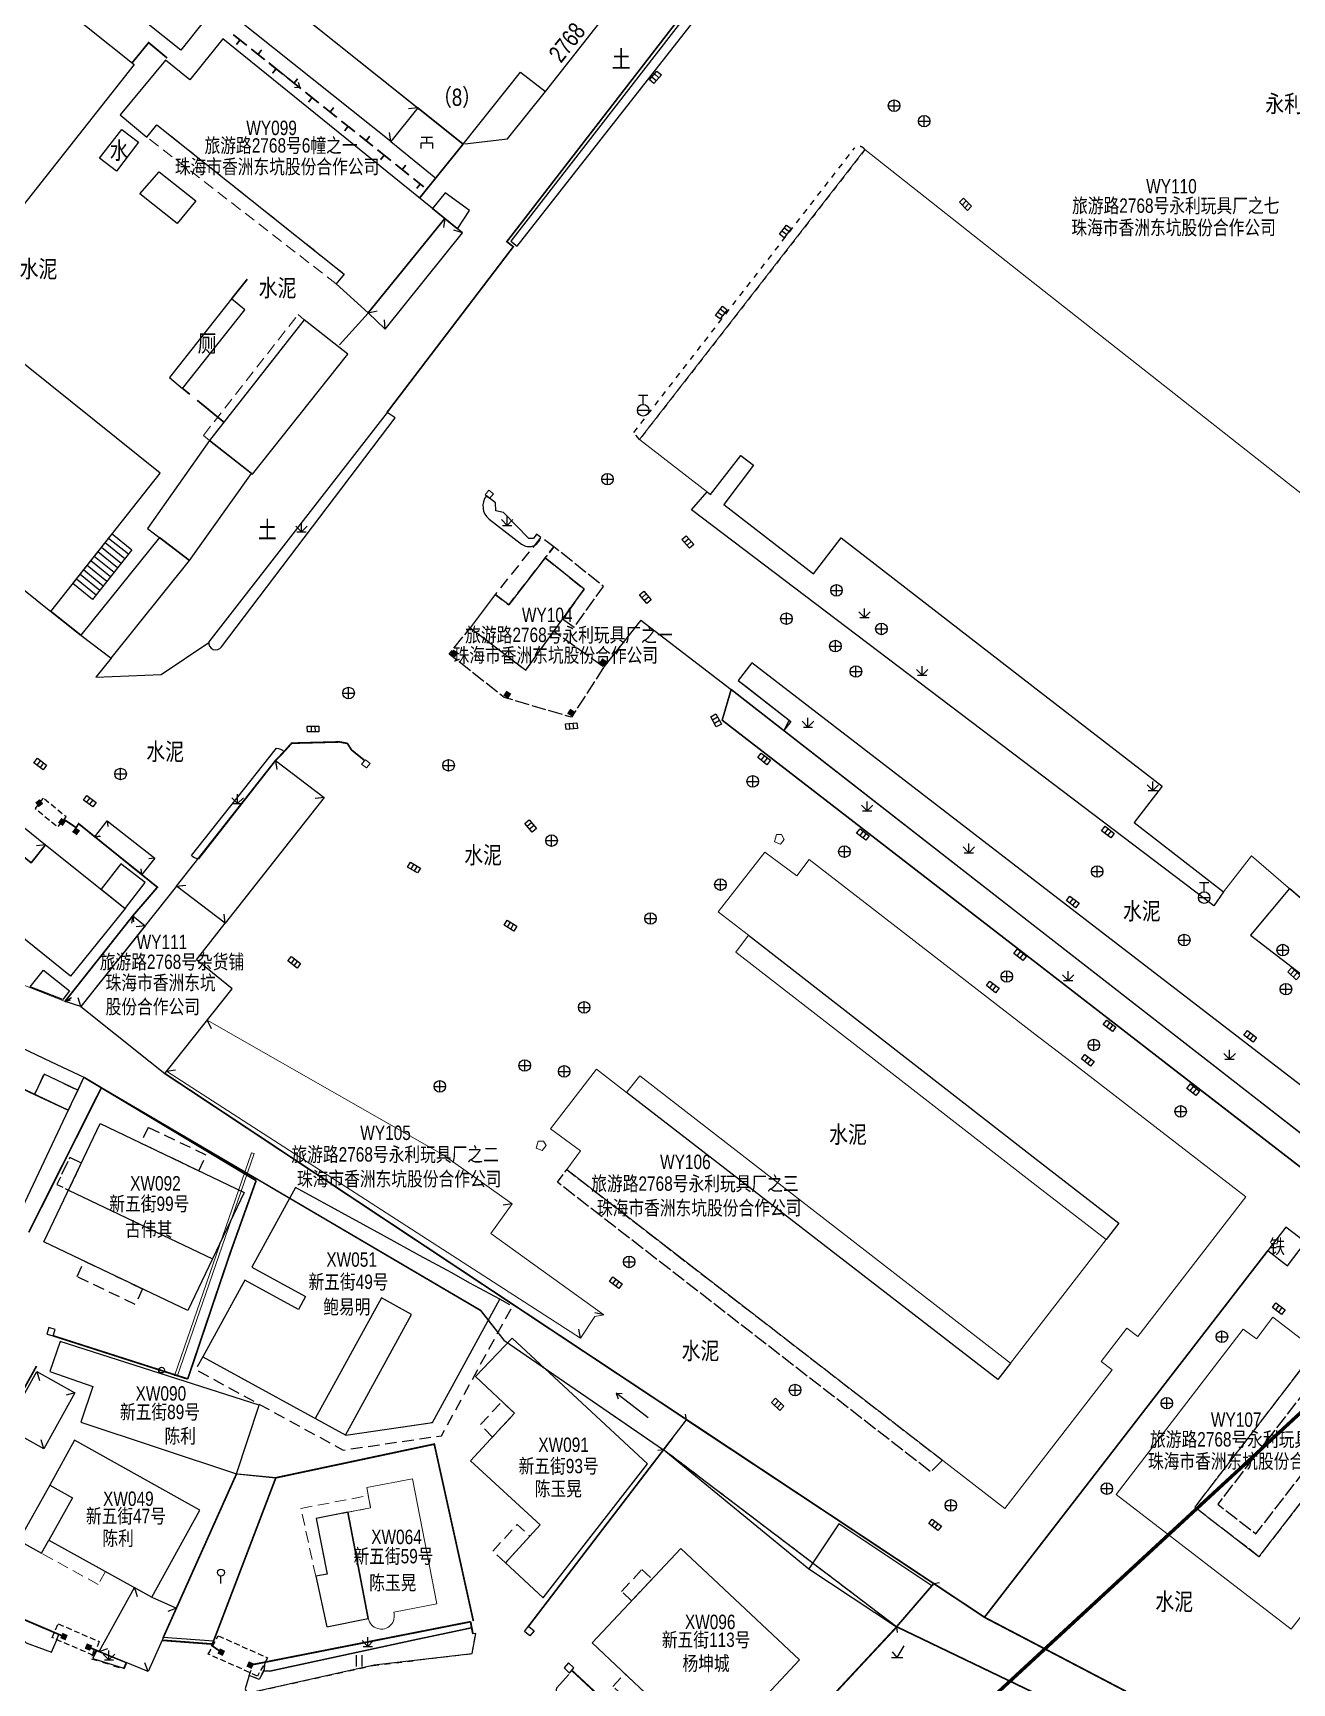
# Model space of a CAD drawing. Extents: x 396500 to 398250, y 1005980 to 1008200.
# Drawn here: x 397413.3 to 397522.4, y 1006946.1 to 1007089.2 of the extents above; entities that cross this region are included whole.
import ezdxf
from ezdxf.enums import TextEntityAlignment as Align

# ---------------------------------------------------------------- set-up
doc = ezdxf.new("R2010")
doc.units = 0
doc.header["$LTSCALE"] = 0.5
for name, pattern in [('X31', [1.8, 1.2, -0.6]), ('X32', [1.5, 1, -0.5]), ('X39', [3, 2.5, -0.5]), ('X5', [3, 2, -1]), ('X6', [2, 1, -1])]:
    doc.linetypes.add(name, pattern=pattern)
doc.layers.get('0').update_dxf_attribs({"linetype": 'CONTINUOUS'})
doc.layers.add('ASSIST', color=7, linetype='CONTINUOUS', plot=False)
for name, color, linetype in [('DLDW', 11, 'CONTINUOUS'), ('DLSS', 4, 'CONTINUOUS'), ('DMTZ', 3, 'CONTINUOUS'), ('GXYZ', 2, 'CONTINUOUS'), ('JMD', 6, 'CONTINUOUS'), ('SXSS', 5, 'CONTINUOUS'), ('ZBTZ', 3, 'CONTINUOUS'), ('权属人', 160, 'CONTINUOUS'), ('用地红线', 1, 'CONTINUOUS'), ('编号', 90, 'CONTINUOUS'), ('门牌号', 1, 'CONTINUOUS')]:
    doc.layers.add(name, color=color, linetype=linetype)
doc.layers.add('标注', color=7, linetype='CONTINUOUS', lineweight=13)
doc.styles.add('宋体', font='SIMSUN.TTF')
doc.styles.add('细等线体', font='长等线体_0.TTF', dxfattribs={"width": 0.8})
doc.linetypes.add('10421', pattern='A,2,[150,AAA.SHX,S=1,R=0,X=0,Y=1],1e-11', length=2)
doc.linetypes.add('10422', pattern='A,2,[150,AAA.SHX,S=1,R=0,X=0,Y=1],2,[177,AAA.SHX,S=1,R=0,X=0,Y=0.8],1e-09', length=4)
doc.linetypes.add('1161', pattern='A,0,[149,AAA.SHX,S=0.15,R=0,X=0,Y=0],-1.6', length=1.6)
doc.linetypes.add('443', pattern='A,5,[169,AAA.SHX,S=0.83,R=0,X=0,Y=0],5', length=10)
doc.linetypes.add('444', pattern='A,4.5,[145,AAA.SHX,S=1,R=0,X=0,Y=1],4.5,-0.5,[146,AAA.SHX,S=1,R=0,X=0,Y=0],-0.5', length=10)
doc.linetypes.add('447', pattern='A,8,-1,[148,AAA.SHX,S=1,R=0,X=0,Y=0],-1', length=10)
doc.linetypes.add('8353', pattern='A,1.5,[145,AAA.SHX,S=1,R=0,X=0,Y=-0.1],1.5,-1,1.5,[145,AAA.SHX,S=1,R=0,X=0,Y=1.1],1.5,-1', length=8)

# ---------------------------------------------------------------- blocks, each defined once
blk = doc.blocks.new('gc170')
at = {"linetype": 'Continuous'}
blk.add_circle((0, 0), 0.5, dxfattribs=at)
blk = doc.blocks.new('gc041')
for p, q in [((-1, 0.5), (1, 0.5)), ((-1, -0.5), (-1, 0.5)), ((-0.33, 0.5), (-0.33, -0.5)), ((0.33, 0.5), (0.33, -0.5)), ((1, 0.5), (1, -0.5)), ((1, -0.5), (-1, -0.5))]:
    blk.add_line(p, q)
blk = doc.blocks.new('gc043')
for p, q in [((-1, 0), (1, 0)), ((0, -1), (0, 1))]:
    blk.add_line(p, q)
blk.add_circle((0, 0), 1)
blk = doc.blocks.new('gc086')
for p, q in [((0, 0), (7, 0)), ((7, 0), (6.18, 0.57)), ((7, 0), (6.18, -0.57))]:
    blk.add_line(p, q)
blk = doc.blocks.new('gc123')
for p, q in [((-1, 0), (1, 0)), ((0, 0), (-0.8, 1)), ((0, 0), (1.2, 2))]:
    blk.add_line(p, q)
blk = doc.blocks.new('gc121')
for p, q in [((-0.5, -1), (-0.5, 1)), ((0.5, -1), (0.5, 1))]:
    blk.add_line(p, q)
blk = doc.blocks.new('gc124')
for p, q in [((-1, 1), (0, 0)), ((-0.8, 0), (0.8, 0)), ((0, 0), (0, 1.6)), ((0, 0), (1, 1))]:
    blk.add_line(p, q)
blk = doc.blocks.new('gc325')
blk.add_line((0, 0), (0, 1.3))
blk.add_circle((0, 1.9), 0.6)
blk = doc.blocks.new('gc002')
at = {"const_width": 1}
blk.add_lwpolyline([(-0.5, 0), (0.5, 0)], dxfattribs=at)
blk = doc.blocks.new('gc133')
for p, q in [((-1, 0), (1, 0)), ((-0.8, 2.6), (0.8, 2.6)), ((0, 1), (0, 2.6))]:
    blk.add_line(p, q)
blk.add_circle((0, 0), 1)
blk = doc.blocks.new('gc018')
for p, q in [((-1, 1), (1, 1)), ((-1, 0), (1, 0)), ((-1, -1), (-1, 0)), ((0, 0), (0, 1)), ((1, 0), (1, -1))]:
    blk.add_line(p, q)

msp = doc.modelspace()

# ---------------------------------------------------------------- linework, layer by layer
at = {"layer": 'ASSIST', "linetype": 'Continuous', "flags": 128}
for points in [[(397421.84, 1007044.4), (397418.43, 1007040.09), (397416.72, 1007041.47), (397420.13, 1007045.78)], [(397488.15, 1006951), (397467.94, 1006966.36), (397469.94, 1006968.97), (397491.37, 1006954.76)]]:
    msp.add_lwpolyline(points, close=True, dxfattribs=at)
at = {"layer": 'ASSIST', "linetype": '1161', "flags": 128}
for points in [[(397430.91, 1006964.27), (397434.32, 1006963.93), (397428.91, 1006949.76), (397424.56, 1006950.08)], [(397407.66, 1006962.99), (397406.7, 1006963.23), (397405.49, 1006962.99), (397404.19, 1006962.47), (397410.93, 1006951.26), (397412.67, 1006949.63), (397414.87, 1006948.81), (397415.34, 1006949.89), (397415.44, 1006950.23), (397415.52, 1006950.35), (397411.1, 1006952.23), (397406.15, 1006960.18)]]:
    msp.add_lwpolyline(points, close=True, dxfattribs=at)
msp.add_lwpolyline([(397500, 1006945.33), (397488.2, 1006951), (397473.2, 1006934.93), (397481.45, 1006932.41), (397481.56, 1006934.49), (397483.61, 1006934.42), (397483.57, 1006932.06), (397480.74, 1006924.93), (397480.64, 1006922.04), (397500, 1006920.84)], dxfattribs=at)
at = {"layer": 'DLDW', "linetype": '1161', "flags": 128}
msp.add_lwpolyline([(397450.56, 1007079.58), (397446.62, 1007082.73), (397444.28, 1007079.8), (397448.18, 1007076.64)], close=True, dxfattribs=at)
at = {"layer": 'DLDW', "linetype": 'Continuous', "flags": 128}
msp.add_lwpolyline([(397431.62, 1007065.22), (397430.48, 1007066.16), (397425.1, 1007059.33), (397426.24, 1007058.39)], close=True, dxfattribs=at)
at = {"layer": 'DLSS', "linetype": 'X6'}
msp.add_lwpolyline([(397465.85, 1007053.96), (397465.36, 1007054.57), (397484.49, 1007079.22, -0.470329), (397485.4, 1007079.1)], format="xyb", close=True, dxfattribs=at)
msp.add_lwpolyline([(397407.66, 1006962.99), (397406.7, 1006963.23, 0.093798), (397404.19, 1006962.47), (397405.87, 1006959.61), (397410.93, 1006951.26), (397412.67, 1006949.63), (397414.87, 1006948.81), (397415.52, 1006950.35)], format="xyb", dxfattribs=at)
for points in [[(397432, 1006946.79), (397431.65, 1006945.62), (397431.83, 1006945.24), (397442.75, 1006947.65), (397451.35, 1006948.69), (397451.65, 1006950.44)], [(397451.3, 1006950.93), (397433.81, 1006947.16), (397433.29, 1006947.19)], [(397418.5, 1006948.94), (397418.34, 1006948.22), (397421.17, 1006947.36), (397421.39, 1006947.9)], [(397433.31, 1006947.32), (397432.88, 1006946.45), (397432, 1006946.79), (397432.35, 1006947.69)]]:
    msp.add_lwpolyline(points, dxfattribs=at)
at = {"layer": 'DMTZ', "linetype": '10422', "lineweight": 0}
for points in [[(397423.42, 1007000), (397417.41, 1007004.79), (397416.04, 1007005.24), (397403.51, 1007010.18), (397401.56, 1007010.67), (397381.55, 1007018.12), (397355.67, 1007033.62), (397354.26, 1007034.71), (397332.43, 1007051.97), (397324.19, 1007058.44), (397318.82, 1007062.72)], [(397500, 1006949.61), (397495.83, 1006951.8), (397424.69, 1006998.99), (397423.44, 1006999.98), (397423.42, 1007000)], [(397518.65, 1006938.7), (397515.82, 1006941.3), (397500.09, 1006949.56), (397500, 1006949.61)]]:
    msp.add_lwpolyline(points, dxfattribs=at)
at = {"layer": 'DMTZ', "linetype": '10422'}
for points in [[(397317.34, 1007060.39), (397326.96, 1007052.83), (397337.1, 1007044.82), (397339.79, 1007042.72), (397351.93, 1007033.16), (397365.08, 1007023.22), (397379.14, 1007015.92), (397380.91, 1007015.07), (397381.84, 1007017.03), (397392.31, 1007012.09), (397393.77, 1007011.97), (397405.68, 1007006.38), (397406.58, 1007005.96), (397405.79, 1007004.29), (397407.66, 1007003.4), (397414.84, 1007000)], [(397317.34, 1007060.39), (397326.96, 1007052.83), (397337.1, 1007044.82), (397339.79, 1007042.72), (397351.93, 1007033.16), (397365.08, 1007023.22), (397379.14, 1007015.92), (397380.91, 1007015.07), (397381.84, 1007017.03), (397392.31, 1007012.09), (397393.77, 1007011.97), (397405.68, 1007006.38), (397406.58, 1007005.96), (397405.79, 1007004.29), (397407.66, 1007003.4), (397414.84, 1007000)], [(397414.84, 1007000), (397417.67, 1006998.66), (397452.03, 1006978.47), (397454.08, 1006975.87), (397467.94, 1006966.36)], [(397414.84, 1007000), (397417.67, 1006998.66), (397452.04, 1006978.49), (397454.08, 1006975.87), (397454.43, 1006975.63)], [(397463.32, 1006969.53), (397467.94, 1006966.36)]]:
    msp.add_lwpolyline(points, dxfattribs=at)
at = {"layer": 'DMTZ', "linetype": '10421'}
msp.add_lwpolyline([(397488.15, 1006951), (397500, 1006945.32)], dxfattribs=at)
at = {"layer": 'JMD', "linetype": 'Continuous'}
for p, q in [((397446.62, 1007082.73), (397445.83, 1007082.64)), ((397444.28, 1007079.8), (397444.19, 1007080.59)), ((397448.97, 1007073.14), (397448.87, 1007072.34)), ((397450.52, 1007071.88), (397449.75, 1007072.12)), ((397442.34, 1007064.94), (397443.11, 1007065.13)), ((397443.79, 1007063.54), (397443.74, 1007064.34)), ((397420.6, 1007042.83), (397418.89, 1007044.21)), ((397420.91, 1007043.22), (397419.2, 1007044.61)), ((397421.22, 1007043.62), (397419.51, 1007045)), ((397421.53, 1007044.01), (397419.82, 1007045.39)), ((397419.36, 1007041.26), (397417.65, 1007042.65)), ((397419.67, 1007041.66), (397417.96, 1007043.04)), ((397419.98, 1007042.05), (397418.27, 1007043.43)), ((397420.29, 1007042.44), (397418.58, 1007043.82)), ((397418.43, 1007040.09), (397416.72, 1007041.47)), ((397418.74, 1007040.48), (397417.03, 1007041.86)), ((397419.05, 1007040.87), (397417.34, 1007042.25)), ((397434.3, 1007026.13), (397434.4, 1007025.34)), ((397434.3, 1007026.13), (397434.36, 1007025.64)), ((397438.52, 1007022.93), (397437.73, 1007022.83)), ((397438.52, 1007022.93), (397438.02, 1007022.87)), ((397419.7, 1007020.9), (397419.76, 1007020.4)), ((397414.36, 1007018.81), (397413.57, 1007018.73)), ((397418.62, 1007019.52), (397419.07, 1007019.59)), ((397418.62, 1007019.52), (397419.12, 1007019.58)), ((397423.82, 1007017.67), (397423.32, 1007017.61)), ((397422.7, 1007016.24), (397422.63, 1007016.73)), ((397425.72, 1007015.22), (397426.52, 1007015.32)), ((397425.72, 1007015.22), (397426.22, 1007015.28)), ((397421.91, 1007012.65), (397421.81, 1007012.01)), ((397421.91, 1007012.65), (397421.97, 1007012.15)), ((397429.94, 1007012.01), (397429.84, 1007012.81)), ((397429.94, 1007012.01), (397429.88, 1007012.51)), ((397422.99, 1007011.79), (397422.2, 1007011.7)), ((397422.99, 1007011.79), (397422.49, 1007011.73)), ((397416.04, 1007005.24), (397416.59, 1007005.58)), ((397416.04, 1007005.24), (397416.52, 1007005.39)), ((397417.41, 1007004.79), (397417.19, 1007005.56)), ((397417.41, 1007004.79), (397417.27, 1007005.27)), ((397428.37, 1007003.61), (397428.71, 1007002.89)), ((397424.84, 1006999.18), (397425.62, 1006999.31)), ((397454.81, 1006987.7), (397454.02, 1006987.57)), ((397462.76, 1006978.05), (397461.98, 1006978.23)), ((397460.75, 1006976.03), (397460.58, 1006976.82)), ((397413.59, 1006973.15), (397413.83, 1006972.37)), ((397416.89, 1006971.31), (397416.13, 1006971.09)), ((397414.19, 1006966.45), (397413.97, 1006967.22)), ((397422.07, 1006954.41), (397422.3, 1006953.64)), ((397425.7, 1006952.63), (397424.95, 1006952.34)), ((397419, 1006948.87), (397419.76, 1006949.14)), ((397423.25, 1006947.14), (397422.95, 1006947.88))]:
    msp.add_line(p, q, dxfattribs=at)
at = {"layer": 'JMD', "linetype": 'Continuous', "flags": 128}
for points in [[(397457.7, 1007084.14), (397463.05, 1007090.93), (397460.96, 1007092.87), (397465.7, 1007099.05), (397443.77, 1007116.39), (397445.62, 1007118.75), (397439.71, 1007123.39), (397437.89, 1007121.09), (397432.52, 1007125.55), (397428.46, 1007120.46), (397424.64, 1007115.67), (397417.14, 1007106.27), (397450.56, 1007079.58), (397455.54, 1007085.81)], [(397358.51, 1007113.02), (397362.59, 1007118.15), (397381.64, 1007103.02), (397389.37, 1007112.52), (397422.05, 1007086.49), (397410.37, 1007071.71)], [(397424.29, 1007051.04), (397357.34, 1007104.8), (397346.7, 1007091.47), (397348.49, 1007090.04), (397349.63, 1007091.48), (397414.81, 1007039.06)], [(397422.52, 1007075.27), (397424.2, 1007077.18), (397427.38, 1007074.65), (397425.77, 1007072.7)], [(397451.1, 1007073.82), (397448.99, 1007075.36), (397447.9, 1007074), (397450.08, 1007072.24)], [(397443.79, 1007063.54), (397450.52, 1007071.88), (397448.97, 1007073.14), (397442.34, 1007064.94)], [(397432.29, 1007050.95), (397440.57, 1007061.36), (397436.79, 1007064.35), (397428.57, 1007053.89)], [(397426.84, 1007043.46), (397432.2, 1007051.03), (397428.58, 1007053.88), (397423.18, 1007046.26)], [(397417.4, 1007037), (397420.03, 1007034.99), (397426.84, 1007043.46), (397424.22, 1007045.47)], [(397461.05, 1007041), (397457.67, 1007043.7), (397454.51, 1007039.62), (397453.34, 1007040.53), (397451.18, 1007037.64), (397455.99, 1007033.95)], [(397421.25, 1007013.29), (397423, 1007015.56), (397420.88, 1007017.18), (397419.17, 1007014.96)], [(397413.02, 1007006.49), (397414.18, 1007007.95), (397416.44, 1007006.16), (397415.84, 1007005.4)], [(397414.21, 1006984.39), (397419.1, 1006994.64), (397431.58, 1006988.68), (397426.69, 1006978.44)], [(397522.03, 1006982.32), (397523.59, 1006984.35), (397521.9, 1006985.66), (397520.34, 1006983.63)], [(397432.87, 1006970.23), (397415.62, 1006975.76), (397414.71, 1006973.16), (397418.46, 1006971.84), (397417.4, 1006968.74), (397430.91, 1006964.27)], [(397454.82, 1006976.04), (397451.64, 1006972.7), (397455.01, 1006969.52), (397451.21, 1006965.39), (397457.24, 1006959.84), (397454.22, 1006956.56), (397457.51, 1006953.53), (397466.56, 1006965.15)], [(397423.56, 1006953.59), (397427.73, 1006961.11), (397416.87, 1006967.19), (397414.71, 1006963.29), (397412.04, 1006958.48), (397414.01, 1006957.39), (397414.64, 1006958.53)], [(397440.56, 1006960.94), (397437.83, 1006960.41), (397438.76, 1006955.58), (397437.78, 1006955.39), (397438.73, 1006951.02), (397442.34, 1006951.73)], [(397483.14, 1006959.93), (397480.55, 1006956.03), (397488.14, 1006951), (397491.21, 1006954.57)], [(397479.74, 1006948.14), (397469.43, 1006957.8), (397461.75, 1006949.61), (397472.03, 1006939.92)], [(397422.07, 1006954.41), (397423.56, 1006953.59), (397425.7, 1006952.63), (397423.25, 1006947.14), (397419, 1006948.87)]]:
    msp.add_lwpolyline(points, close=True, dxfattribs=at)
at = {"layer": 'JMD', "linetype": 'Continuous', "lineweight": 0}
for points in [[(397514.01, 1007116.11), (397557.15, 1007083.17), (397551.53, 1007075.83), (397555.79, 1007072.53), (397537.97, 1007049.46), (397533.6, 1007052.78), (397527.97, 1007045.55), (397500, 1007067.59)], [(397500, 1007032.55), (397511.18, 1007023.89), (397508.75, 1007020.75), (397516.49, 1007014.73), (397518.92, 1007017.87), (397525.91, 1007011.81), (397543.27, 1007034.19), (397550.44, 1007028.7), (397579.06, 1007065.58), (397571.9, 1007071.07), (397589.28, 1007093.48)], [(397500, 1007067.59), (397485.4, 1007079.1), (397465.85, 1007053.96), (397472.02, 1007049.2), (397474.64, 1007052.59), (397475.75, 1007051.73), (397473.18, 1007048.33), (397480.94, 1007042.32), (397483.35, 1007045.45), (397500, 1007032.55)], [(397500, 1007002.52), (397480.56, 1007017.55), (397479.51, 1007016.12), (397476.72, 1007018.17), (397472.67, 1007013.01), (397475.3, 1007010.97), (397474.2, 1007009.51), (397486.46, 1007000)], [(397434.7, 1007000), (397428.37, 1007003.61), (397425.49, 1007000)], [(397503.27, 1007000), (397500, 1007002.52)], [(397425.49, 1007000), (397424.84, 1006999.18), (397460.75, 1006976.03), (397461.98, 1006977.91), (397462.76, 1006978.05), (397452.95, 1006985.12), (397454.81, 1006987.7), (397448.84, 1006991.94), (397434.7, 1007000)], [(397486.46, 1007000), (397500, 1006989.49)], [(397500, 1006964.46), (397506.83, 1006973.29), (397505.88, 1006974.02), (397508.11, 1006976.91), (397509.06, 1006976.18), (397518.42, 1006988.28), (397503.27, 1007000)], [(397500, 1006976.42), (397498.03, 1006973.87), (397465.89, 1006998.79), (397464.74, 1006997.33), (397462.12, 1006999.36), (397458.14, 1006994.18), (397460.73, 1006992.27), (397459.54, 1006990.66), (397497.54, 1006961.27), (397500, 1006964.46)], [(397500, 1006989.49), (397506.31, 1006984.59), (397500, 1006976.42)]]:
    msp.add_lwpolyline(points, dxfattribs=at)
at = {"layer": 'JMD', "color": 6, "linetype": '443', "const_width": 0.15, "flags": 128}
for points in [[(397483.74, 1007109.15), (397454.35, 1007071.12), (397454.91, 1007070.68), (397443.96, 1007056.31)], [(397424.9, 1007087.04), (397423.29, 1007088.38), (397421.87, 1007086.64)], [(397446.78, 1007074.9), (397450.56, 1007079.58)], [(397431.85, 1007067.87), (397430.48, 1007066.16)], [(397426.24, 1007058.39), (397426.86, 1007057.88)], [(397427.5, 1007057.37), (397429.81, 1007055.47)], [(397414.81, 1007039.06), (397417.4, 1007037)], [(397442.03, 1007026.12), (397440.89, 1007027.04), (397440.52, 1007027.61), (397439.84, 1007027.74), (397435.69, 1007027.63), (397435.03, 1007026.89), (397434.3, 1007026.13)], [(397416.04, 1007005.24), (397421.91, 1007012.65), (397424.05, 1007015.14), (397417.22, 1007020.65), (397417, 1007020.31), (397416, 1007020.98)], [(397432.61, 1006989.7), (397417.67, 1006998.66)], [(397424.69, 1006998.99), (397495.81, 1006951.81), (397500, 1006949.62)], [(397419.19, 1006997.75), (397412.89, 1006985.21)], [(397426.68, 1006972.5), (397428.79, 1006978.77), (397430.39, 1006983.5), (397432.61, 1006989.7)], [(397520.34, 1006983.63), (397500, 1006957.31)], [(397415.01, 1006976.24), (397426.68, 1006972.5)], [(397413.57, 1006973.62), (397408.85, 1006965.09)], [(397451.45, 1006951.5), (397448.06, 1006966.85), (397434.32, 1006963.93), (397428.77, 1006949.38), (397429.59, 1006948.81)], [(397468.7, 1006967.36), (397456.23, 1006951.06)], [(397425.7, 1006952.63), (397430.91, 1006964.27)], [(397407.75, 1006963.15), (397406.15, 1006960.18), (397411.1, 1006952.23), (397415.95, 1006950.16)], [(397500, 1006957.31), (397495.77, 1006951.84)], [(397432.1, 1006947.69), (397451.21, 1006951.45)], [(397451.21, 1006951.45), (397451.41, 1006950.4)], [(397459.98, 1006947.23), (397473.2, 1006934.93), (397488.15, 1006951)], [(397424.45, 1006949.84), (397428.82, 1006949.51)], [(397500, 1006949.62), (397515.84, 1006941.32)], [(397418.07, 1006949.25), (397419, 1006948.87)]]:
    msp.add_lwpolyline(points, dxfattribs=at)
at = {"layer": 'JMD', "linetype": 'Continuous'}
for points in [[(397446.62, 1007082.73), (397444.28, 1007079.8), (397427.37, 1007093.29), (397429.72, 1007096.23)], [(397442.34, 1007064.94), (397448.97, 1007073.14), (397429.71, 1007088.7), (397426.85, 1007085.16), (397424.75, 1007086.86), (397420.81, 1007082.11), (397423.13, 1007080.19), (397424.01, 1007081.25), (397440.25, 1007068.3), (397439.56, 1007067.46)], [(397434.3, 1007026.13), (397438.52, 1007022.93), (397429.94, 1007012.01), (397425.72, 1007015.22)], [(397411.91, 1007020.78), (397414.36, 1007018.81), (397413.09, 1007017.27), (397410.64, 1007019.24)], [(397421.25, 1007013.29), (397416.52, 1007007.44), (397407.18, 1007014.93), (397410.64, 1007019.24), (397413.09, 1007017.27), (397414.36, 1007018.81)], [(397421.91, 1007012.65), (397422.99, 1007011.79), (397417.41, 1007004.79), (397416.04, 1007005.24)], [(397415.18, 1006976.78), (397414.63, 1006976.95), (397414.45, 1006976.39), (397415.01, 1006976.24)], [(397413.59, 1006973.15), (397416.89, 1006971.31), (397414.19, 1006966.45), (397410.9, 1006968.28)], [(397456.73, 1006950.67), (397456.33, 1006950.23), (397455.87, 1006950.6), (397456.23, 1006951.06)], [(397459.69, 1006947.88), (397459.31, 1006947.44), (397459.77, 1006947), (397460.17, 1006947.44)]]:
    msp.add_lwpolyline(points, close=True, dxfattribs=at)
at = {"layer": 'JMD', "linetype": '447', "flags": 128}
msp.add_lwpolyline([(397450.7, 1007079.6), (397454.41, 1007080.04), (397457.7, 1007084.14)], dxfattribs=at)
at = {"layer": 'JMD', "linetype": 'X5', "lineweight": 0}
for points in [[(397424.01, 1007081.25), (397440.25, 1007068.3), (397439.56, 1007067.46), (397423.13, 1007080.19)], [(397436.25, 1007064.79), (397436.79, 1007064.35), (397428.57, 1007053.89), (397428.05, 1007054.32)], [(397438.76, 1006955.58), (397437.78, 1006955.39), (397436.5, 1006961.27), (397442.34, 1006962.39), (397442.54, 1006961.32), (397437.83, 1006960.41)], [(397414.01, 1006957.39), (397414.64, 1006958.53), (397419.54, 1006955.81), (397418.91, 1006954.68)]]:
    msp.add_lwpolyline(points, close=True, dxfattribs=at)
at = {"layer": 'JMD', "linetype": 'Continuous', "lineweight": 0}
for points in [[(397452.8, 1007049.57), (397453.2, 1007049.25), (397452.86, 1007048.86), (397452.46, 1007049.18)], [(397442.1, 1007026.2), (397442.5, 1007025.88), (397442.17, 1007025.49), (397441.76, 1007025.81)], [(397478.18, 1007019.7), (397477.73, 1007019.7), (397477.55, 1007019.08), (397478.07, 1007018.86), (397478.41, 1007019.29)], [(397457.53, 1006993.13), (397457.08, 1006993.13), (397456.9, 1006992.52), (397457.42, 1006992.3), (397457.76, 1006992.73)], [(397520.78, 1006977.85), (397524.5, 1006975), (397514.01, 1006961.37), (397519.57, 1006957.09), (397530.06, 1006970.73), (397533.8, 1006967.84), (397532.34, 1006965.94), (397533.41, 1006965.12), (397522.37, 1006950.8), (397507.18, 1006962.49), (397518.21, 1006976.83), (397519.34, 1006975.97)]]:
    msp.add_lwpolyline(points, close=True, dxfattribs=at)
at = {"layer": 'JMD', "linetype": 'Continuous', "flags": 128}
for points in [[(397416.72, 1007041.47), (397420.13, 1007045.78)], [(397421.84, 1007044.4), (397418.43, 1007040.09)], [(397475.3, 1007010.97), (397489.41, 1007000)], [(397406.05, 1007000), (397406.3, 1007000.52), (397407.66, 1007003.4), (397414.84, 1007000)], [(397407.4, 1007000), (397406.3, 1007000.52), (397407.66, 1007003.4), (397414.84, 1007000)], [(397414.84, 1007000), (397417.67, 1006998.66), (397417.15, 1006997.55), (397414.24, 1006998.94), (397413.4, 1006997.17), (397416.32, 1006995.8), (397412.1, 1006986.84), (397402.08, 1006991.6), (397406.05, 1007000)], [(397414.84, 1007000), (397417.67, 1006998.66), (397416.32, 1006995.8), (397407.4, 1007000)], [(397407.4, 1007000), (397413.4, 1006997.17)], [(397489.41, 1007000), (397500, 1006991.77)], [(397498.03, 1006973.87), (397496.92, 1006972.46), (397464.74, 1006997.33)], [(397500, 1006991.77), (397507.42, 1006986.01), (397506.31, 1006984.59)], [(397416.35, 1006988.88), (397428.83, 1006982.93)], [(397445.17, 1006968.33), (397447.89, 1006968.73), (397453.74, 1006979.41), (397451.15, 1006980.82), (397449.57, 1006981.69), (397446.78, 1006983.22), (397443.75, 1006984.88), (397436.02, 1006989.11), (397432.24, 1006982.2), (397436.89, 1006979.65), (397436.28, 1006978.53), (397431.62, 1006981.08), (397427.98, 1006974.42), (397440.38, 1006967.62), (397447.89, 1006968.73), (397447.79, 1006968.71)], [(397440.35, 1006967.64), (397446.08, 1006978.1), (397443.47, 1006979.54), (397437.74, 1006969.07)], [(397414.71, 1006963.29), (397416.68, 1006962.2), (397414.64, 1006958.53)], [(397440.56, 1006960.94), (397442.34, 1006951.73)]]:
    msp.add_lwpolyline(points, dxfattribs=at)
at = {"layer": 'JMD', "linetype": 'X5', "flags": 128}
for points in [[(397458.42, 1007044.67), (397457.29, 1007045.48), (397453.34, 1007040.53), (397454.51, 1007039.62)], [(397417.15, 1006997.55), (397416.32, 1006995.8), (397413.4, 1006997.17), (397414.24, 1006998.94)], [(397453.1, 1006967.45), (397452.07, 1006968.54), (397453.92, 1006970.55), (397455.01, 1006969.52)], [(397454.22, 1006956.56), (397453.12, 1006957.57), (397455.24, 1006959.88), (397456.35, 1006958.87)]]:
    msp.add_lwpolyline(points, close=True, dxfattribs=at)
at = {"layer": 'JMD', "linetype": 'X39', "flags": 128}
for points in [[(397459.19, 1007038.41), (397460.19, 1007037.7), (397462.72, 1007041.23), (397458.42, 1007044.67), (397457.68, 1007043.71), (397461.05, 1007041)], [(397462.77, 1007034.24), (397459.95, 1007029.88), (397454.13, 1007031.59), (397449.35, 1007035.35), (397451.18, 1007037.64), (397455.99, 1007033.95), (397458.43, 1007037.35)], [(397417.46, 1006991.21), (397416.45, 1006991.69), (397415.34, 1006989.36), (397416.35, 1006988.88)], [(397492.13, 1006965.45), (397491.11, 1006964.44), (397458.73, 1006989.56), (397459.54, 1006990.66)], [(397524.5, 1006975), (397525.57, 1006974.07), (397515.99, 1006961.63), (397519.31, 1006959.07), (397528.92, 1006971.54), (397530.06, 1006970.72), (397519.57, 1006957.09), (397514.01, 1006961.37)]]:
    msp.add_lwpolyline(points, close=True, dxfattribs=at)
at = {"layer": 'JMD', "linetype": '444', "flags": 128}
for points in [[(397465.97, 1007038.31), (397462.77, 1007034.24)], [(397465.97, 1007038.31), (397473.8, 1007032.3), (397500, 1007011.89)], [(397500, 1007011.89), (397515.26, 1007000)], [(397515.26, 1007000), (397528.63, 1006989.59), (397530.5, 1006988.13), (397538.2, 1006998.13), (397539.64, 1007000)]]:
    msp.add_lwpolyline(points, dxfattribs=at)
at = {"layer": 'JMD', "linetype": 'X32', "flags": 128}
msp.add_lwpolyline([(397414.15, 1007022.87), (397413.44, 1007021.98), (397415.42, 1007020.36), (397416.13, 1007021.24)], close=True, dxfattribs=at)
at = {"layer": 'JMD', "linetype": 'Continuous', "elevation": -0.36, "flags": 128}
msp.add_lwpolyline([(397419.7, 1007020.9), (397423.82, 1007017.67), (397422.7, 1007016.24), (397418.62, 1007019.52)], close=True, dxfattribs=at)
at = {"layer": 'JMD', "linetype": 'Continuous'}
for points in [[(397425.49, 1007000), (397430.53, 1007006.32), (397427.43, 1007008.84), (397429.94, 1007012.01), (397425.72, 1007015.22), (397417.41, 1007004.79), (397423.42, 1007000)], [(397423.42, 1007000), (397424.69, 1006998.99), (397425.49, 1007000)]]:
    msp.add_lwpolyline(points, dxfattribs=at)
at = {"layer": 'JMD', "linetype": 'X5'}
for points in [[(397427.63, 1006990.56), (397428.28, 1006991.91), (397423.26, 1006994.31), (397422.61, 1006992.96)], [(397422.77, 1006980.31), (397422.13, 1006978.96), (397417.08, 1006981.38), (397417.72, 1006982.72)], [(397465.17, 1006953.26), (397464.3, 1006954.08), (397466.07, 1006955.98), (397466.95, 1006955.16)], [(397468.74, 1006943.02), (397467.72, 1006941.94), (397463.55, 1006945.84), (397464.58, 1006946.94)]]:
    msp.add_lwpolyline(points, close=True, dxfattribs=at)
at = {"layer": 'JMD', "linetype": 'X5', "flags": 128}
msp.add_lwpolyline([(397427.98, 1006974.42), (397427.38, 1006973.32), (397440.15, 1006966.33), (397448.69, 1006967.58), (397454.84, 1006978.81), (397453.74, 1006979.41)], dxfattribs=at)
at = {"layer": 'JMD', "linetype": 'Continuous', "lineweight": 0}
msp.add_lwpolyline([(397442.2, 1006963.09), (397446.18, 1006963.85), (397448.27, 1006953), (397444.54, 1006952.29, -1.060722), (397442.34, 1006951.73), (397440.56, 1006960.94), (397442.54, 1006961.32)], format="xyb", close=True, dxfattribs=at)
at = {"layer": 'JMD', "linetype": 'X32'}
for points in [[(397419.01, 1006949.73), (397418.5, 1006948.53), (397414.93, 1006950.07), (397415.44, 1006951.26)], [(397433.6, 1006948.32), (397432.73, 1006946.74), (397428.46, 1006948.64), (397429.33, 1006950.23)]]:
    msp.add_lwpolyline(points, close=True, dxfattribs=at)
at = {"layer": 'SXSS', "linetype": 'Continuous'}
for p, q in [((397467.94, 1006966.36), (397469.94, 1006968.97)), ((397469.94, 1006968.97), (397469.84, 1006969.46)), ((397467.94, 1006966.36), (397467.44, 1006966.29)), ((397488.14, 1006951), (397491.37, 1006954.76)), ((397491.37, 1006954.76), (397491.86, 1006954.86)), ((397488.14, 1006951), (397488.21, 1006950.51))]:
    msp.add_line(p, q, dxfattribs=at)
at = {"layer": 'SXSS', "linetype": '10421', "flags": 128}
for points in [[(397428.02, 1007090.15), (397426.08, 1007087.73), (397422.96, 1007090.22), (397424.89, 1007092.65)], [(397420.98, 1007080.86), (397422.42, 1007079.74), (397420.49, 1007077.23), (397419.04, 1007078.36)]]:
    msp.add_lwpolyline(points, close=True, dxfattribs=at)
at = {"layer": 'SXSS', "linetype": '8353', "const_width": 0.15}
for points in [[(397430.63, 1007089.07), (397431.8, 1007088.14)], [(397431.21, 1007088.61), (397430.9, 1007088.21)], [(397432.19, 1007087.83), (397433.36, 1007086.89)], [(397432.78, 1007087.36), (397433.09, 1007087.75)], [(397433.75, 1007086.58), (397434.93, 1007085.64)], [(397434.34, 1007086.11), (397434.03, 1007085.72)], [(397435.32, 1007085.33), (397436.49, 1007084.39)], [(397435.9, 1007084.86), (397436.21, 1007085.25)], [(397436.88, 1007084.08), (397438.05, 1007083.14)], [(397437.46, 1007083.61), (397437.15, 1007083.22)], [(397438.44, 1007082.83), (397439.61, 1007081.9)], [(397439.03, 1007082.36), (397439.34, 1007082.75)], [(397440, 1007081.58), (397441.18, 1007080.65)], [(397440.59, 1007081.12), (397440.28, 1007080.72)], [(397441.57, 1007080.34), (397442.74, 1007079.4)], [(397442.15, 1007079.87), (397442.46, 1007080.26)], [(397443.13, 1007079.09), (397444.3, 1007078.15)], [(397443.72, 1007078.62), (397443.4, 1007078.23)], [(397444.69, 1007077.84), (397445.86, 1007076.9)], [(397445.28, 1007077.37), (397445.59, 1007077.76)], [(397446.25, 1007076.59), (397447.15, 1007075.87)], [(397446.84, 1007076.12), (397446.53, 1007075.73)]]:
    msp.add_lwpolyline(points, dxfattribs=at)
at = {"layer": 'SXSS', "linetype": 'X31', "flags": 128}
for points in [[(397469.94, 1006968.97), (397491.37, 1006954.76)], [(397488.14, 1006951), (397467.94, 1006966.36)]]:
    msp.add_lwpolyline(points, dxfattribs=at)
at = {"layer": 'ZBTZ', "linetype": '1161'}
for points in [[(397454.69, 1007071.16), (397455.24, 1007070.73), (397476.81, 1007098.22, 0.384702), (397476.4, 1007099.17)], [(397428.51, 1007036.43, 0.797861), (397429.61, 1007035.98), (397444.66, 1007055.83), (397443.96, 1007056.31)], [(397452.58, 1007049.08, 0.407069), (397452.81, 1007047.06), (397455.63, 1007044.9, 0.553982), (397457.29, 1007045.48), (397456.93, 1007045.75), (397456.66, 1007045.38), (397456.25, 1007045.38), (397454.05, 1007047.62), (397453.4, 1007047.79), (397453.37, 1007048.48)], [(397427.6, 1007017.6, -0.18146), (397427, 1007017.88), (397434.37, 1007027.21, -0.202129), (397435.03, 1007026.89), (397434.3, 1007026.13)]]:
    msp.add_lwpolyline(points, format="xyb", close=True, dxfattribs=at)
at = {"layer": 'ZBTZ', "linetype": '1161', "flags": 128}
for points in [[(397442.34, 1007064.91), (397439.83, 1007062.17)], [(397500, 1007025.4), (397470.36, 1007047.88), (397471.72, 1007049.44), (397472.02, 1007049.2), (397474.64, 1007052.59), (397475.75, 1007051.73), (397473.18, 1007048.33), (397480.94, 1007042.32), (397483.35, 1007045.45), (397500, 1007032.55)], [(397420.03, 1007034.99), (397418.72, 1007033.36), (397424.38, 1007033.58), (397428.51, 1007036.37)], [(397500, 1007015.82), (397475.6, 1007034.6), (397474.41, 1007033.08), (397475.1, 1007032.55), (397478.84, 1007029.63), (397478.38, 1007028.73)], [(397500, 1007015.82), (397475.6, 1007034.6), (397474.41, 1007033.08), (397478.99, 1007029.52), (397478.38, 1007028.73), (397500, 1007011.89)], [(397500, 1007032.55), (397511.18, 1007023.89), (397508.75, 1007020.75), (397516.49, 1007014.73), (397515.66, 1007013.52), (397500, 1007025.4)], [(397500, 1007008.78), (397473.02, 1007029.63), (397473.8, 1007032.3)], [(397500, 1007011.86), (397473.8, 1007032.3), (397473.02, 1007029.63), (397500, 1007008.78)], [(397520.54, 1007000), (397500, 1007015.82)], [(397520.54, 1007000), (397500, 1007015.82)], [(397500, 1007011.89), (397515.26, 1007000)], [(397515.21, 1007000), (397500, 1007011.86)], [(397511.36, 1007000), (397500, 1007008.78)], [(397500, 1007008.78), (397500.09, 1007008.71), (397511.36, 1007000)], [(397529.84, 1006988.64), (397528.65, 1006987.05), (397528.1, 1006987.06), (397511.36, 1007000)], [(397511.36, 1007000), (397511.38, 1006999.98), (397528.1, 1006987.06), (397528.65, 1006987.05), (397529.83, 1006988.6), (397515.21, 1007000)], [(397515.26, 1007000), (397530.5, 1006988.13), (397532.54, 1006990.77), (397520.54, 1007000)], [(397532.54, 1006990.77), (397520.54, 1007000)], [(397468.13, 1006966.2), (397480.55, 1006956.03)], [(397431, 1006964.28), (397434.34, 1006963.96)], [(397459.74, 1006946.88), (397458.66, 1006945.7), (397458.37, 1006944.1)]]:
    msp.add_lwpolyline(points, dxfattribs=at)
for points in [[(397574.1, 1007059.16), (397550.5, 1007028.66), (397543.37, 1007034.19), (397525.91, 1007011.81), (397522.21, 1007015.02), (397518.82, 1007010.97), (397526.71, 1007004.94), (397537.53, 1007005.76), (397576.04, 1007056.21)], [(397433.38, 1006947.92), (397433.29, 1006947.19), (397433.81, 1006947.16), (397446.22, 1006949.84), (397451.3, 1006950.93), (397451.21, 1006951.45)], [(397418.77, 1006948.92), (397418.45, 1006948.27), (397421.14, 1006947.41), (397421.34, 1006947.89)]]:
    msp.add_lwpolyline(points, close=True, dxfattribs=at)
at = {"layer": 'ZBTZ', "linetype": 'Continuous', "flags": 128}
msp.add_lwpolyline([(397433.29, 1006947.19), (397432.88, 1006946.45), (397432, 1006946.79), (397431.65, 1006945.62), (397431.83, 1006945.24), (397442.85, 1006947.72), (397451.35, 1006948.69), (397451.65, 1006950.44), (397451.41, 1006950.4), (397451.3, 1006950.93), (397446.22, 1006949.84), (397433.81, 1006947.16)], close=True, dxfattribs=at)
at = {"layer": '标注', "linetype": 'ByBlock'}
for p, q in [((397425.54, 1006972.78), (397432.22, 1006992.11)), ((397425.77, 1006972.7), (397432.44, 1006992.04)), ((397432.22, 1006992.11), (397432.44, 1006992.04))]:
    msp.add_line(p, q, dxfattribs=at)
at = {"layer": '用地红线', "linetype": 'Continuous', "const_width": 0.3, "flags": 128}
msp.add_lwpolyline([(396896.97, 1006409.31, -0.090189), (397228.69, 1007024.03), (397387.8, 1007222.91), (397401.3, 1007212.11), (397426.33, 1007243.38), (397412.82, 1007254.19), (397549.49, 1007427.16), (397597.06, 1007408.49), (397590.11, 1007392.96), (397593.63, 1007391.18), (397580.3, 1007365.5), (397677.78, 1007288.14), (397658.98, 1007180.18), (397680.1, 1007163.58), (397691.21, 1007135.06, -0.057003), (397648.05, 1007084.95), (397357.5, 1006816.5, 0.141668), (397271.32, 1006673.86), (397185.66, 1006354.4)], format="xyb", dxfattribs=at)

# ---------------------------------------------------------------- block references
at = {"layer": 'DLDW', "linetype": 'Continuous', "xscale": 0.5, "yscale": 0.5}
msp.add_blockref('gc018', (397447.41, 1007079.69), dxfattribs=at)
at = {"layer": 'GXYZ', "yscale": 0.5, "zscale": 0.5}
for p, xscale, rotation in [((397467.23, 1007085.37), 0.5, 48.91951174178352), ((397494.12, 1007074.36), 0.5, 315.3960525946158), ((397478.49, 1007072.01), 0.5, 232.6552470018948), ((397472.94, 1007064.97), 0.5, 232.9326056646788), ((397470.04, 1007045.07), 0.5, 311.1512341731948), ((397466.36, 1007040.28), 0.5, 311.1512341731948), ((397472.49, 1007029.61), 0.4999999999999999, 298.7465613637698), ((397437.55, 1007028.86), 0.4999999999999996, 0.3811425975861748), ((397459.96, 1007029.11), 0.5, 185.8743950806288), ((397413.89, 1007025.82), 0.4999999999999999, 323.1377255506558), ((397476.66, 1007026.27), 0.5, 322.5808163512918), ((397418.19, 1007022.6), 0.5, 143.1377224801868), ((397456.41, 1007020.45), 0.5, 309.8834355654018), ((397485.23, 1007019.71), 0.4999999999999999, 322.5762664382568), ((397506.47, 1007019.92), 0.4999999999999999, 322.1637313505149), ((397446.3, 1007016.85), 0.5, 328.9311925420018), ((397503.42, 1007013.87), 0.5, 322.1682560966368), ((397454.67, 1007011.8), 0.5, 148.9311894709618), ((397498.86, 1007009.29), 0.4999999999999999, 321.5034046115108), ((397435.92, 1007008.64), 0.5, 321.5893184490899), ((397496.48, 1007006.5), 0.5, 322.3310530865339), ((397522.6, 1007007.65), 0.5, 136.3117084260388), ((397506.62, 1007003.12), 0.5, 322.6174935105438), ((397518.81, 1007002.22), 0.5, 322.5361053669648), ((397504.72, 1007000.14), 0.5, 321.8989098715699), ((397504.72, 1007000.14), 0.5, 321.8989098715699), ((397513.87, 1006997.58), 0.5, 321.6546471997798), ((397463.81, 1006980.85), 0.4999999999999998, 143.9352270692768), ((397521.28, 1006978.6), 0.5, 322.4662355090748), ((397477.84, 1006970.3), 0.4999999999999999, 316.2712087669019), ((397491.48, 1006959.85), 0.4999999999999999, 142.5406501911829)]:
    msp.add_blockref('gc041', p, dxfattribs=dict(at, xscale=xscale, rotation=rotation))
at = {"layer": 'GXYZ', "linetype": 'Continuous', "xscale": 0.5, "yscale": 0.5, "zscale": 0.5, "rotation": 0.003033746810568585}
for name, p in [('gc043', (397487.93, 1007082.91)), ('gc043', (397490.54, 1007081.57)), ('gc133', (397466.17, 1007056.5)), ('gc043', (397463.08, 1007050.52)), ('gc043', (397482.94, 1007040.88)), ('gc043', (397478.59, 1007038.43)), ('gc043', (397486.83, 1007037.54)), ('gc043', (397482.84, 1007036.05)), ('gc043', (397484.62, 1007033.85)), ('gc043', (397440.63, 1007031.98)), ('gc043', (397449.3, 1007025.71)), ('gc043', (397475.67, 1007024.32)), ('gc043', (397458.23, 1007019.18)), ('gc043', (397483.62, 1007018.23)), ('gc043', (397505.54, 1007016.5)), ('gc043', (397472.87, 1007015.37)), ('gc133', (397514.82, 1007014.24)), ('gc043', (397466.81, 1007012.43)), ('gc043', (397513.09, 1007010.56)), ('gc043', (397521.63, 1007009.69)), ('gc043', (397497.7, 1007007.4)), ('gc043', (397521.91, 1007006.3)), ('gc043', (397461.06, 1007004.72)), ('gc043', (397505.25, 1007001.46)), ('gc043', (397455.9, 1006999.68)), ('gc043', (397459.32, 1006999.17)), ('gc043', (397448.54, 1006997.87)), ('gc043', (397512.78, 1006995.7)), ('gc043', (397464.96, 1006982.65)), ('gc043', (397516.36, 1006976.16)), ('gc043', (397479.34, 1006971.54)), ('gc043', (397511.58, 1006970.4)), ('gc043', (397506.38, 1006962.99)), ('gc043', (397492.85, 1006961.54))]:
    msp.add_blockref(name, p, dxfattribs=at)
at = {"layer": 'GXYZ', "linetype": 'Continuous'}
for name, p, xscale, yscale in [('gc043', (397420.86, 1007024.96, -1.83), 0.4999999999994961, 0.50000000000054), ('gc170', (397424.41, 1006973.27), 0.5, 0.5)]:
    msp.add_blockref(name, p, dxfattribs=dict(at, xscale=xscale, yscale=yscale))
at = {"layer": 'JMD', "linetype": 'Continuous', "yscale": 0.5, "zscale": 0.5}
for p, xscale, rotation in [((397449.78, 1007035.41), 0.5, 327.2629899866096), ((397462.7, 1007034.65), 0.5000000000000001, 327.2629899866096), ((397454.39, 1007031.84), 0.5000000000000001, 327.2629899866096), ((397459.92, 1007030.28), 0.5000000000000003, 327.2629899866095), ((397413.8, 1007022.43), 0.5, 306.7017245040471), ((397415.78, 1007020.8), 0.5, 326.5718556873521), ((397417, 1007019.99), 0.5, 324.2912856169455), ((397415.95, 1006950.16), 0.5, 156.9120303159651), ((397418.07, 1006949.25), 0.4999999999999999, 337.8078715702664), ((397429.59, 1006948.81), 0.5, 333.8868118571737), ((397432.1, 1006947.69), 0.5, 335.221035083106)]:
    msp.add_blockref('gc002', p, dxfattribs=dict(at, xscale=xscale, rotation=rotation))
at = {"layer": 'SXSS', "linetype": 'Continuous', "xscale": 0.5, "yscale": 0.5, "zscale": 0.5}
for p, rotation in [((397433.71, 1007086.66), 320.9494824916351), ((397466.61, 1006969.12), 142.3481569621075)]:
    msp.add_blockref('gc086', p, dxfattribs=dict(at, rotation=rotation))
at = {"layer": 'ZBTZ', "linetype": 'Continuous', "xscale": 0.5, "yscale": 0.5}
for name, p in [('gc124', (397454.38, 1007046.52)), ('gc124', (397436.54, 1007045.96)), ('gc124', (397485.36, 1007038.52)), ('gc124', (397490.36, 1007033.52)), ('gc124', (397510.36, 1007023.52)), ('gc124', (397431.01, 1007022.4)), ('gc325', (397429.56, 1006954.76)), ('gc124', (397442.3, 1006949.31)), ('gc124', (397419.85, 1006948.14)), ('gc121', (397441.57, 1006948.06)), ('gc123', (397488.2, 1006948.35))]:
    msp.add_blockref(name, p, dxfattribs=at)
at = {"layer": 'ZBTZ', "linetype": '1161', "xscale": 0.5, "yscale": 0.5}
for p in [(397480.46, 1007029.03), (397485.6, 1007021.76), (397494.41, 1007018.13), (397503.02, 1007007.05), (397517.02, 1007000.23)]:
    msp.add_blockref('gc124', p, dxfattribs=at)

# ---------------------------------------------------------------- texts
at = {"layer": 'DLDW', "linetype": 'Continuous', "style": '细等线体', "width": 0.8}
msp.add_text('厕', height=1.5, dxfattribs=at).set_placement((397428.36, 1007062.28), align=Align.MIDDLE)
at = {"layer": 'DLSS', "linetype": 'Continuous', "style": '细等线体', "width": 0.8}
for s, p in [('土', (397464.27, 1007087.01)), ('水泥', (397413.74, 1007068.78)), ('水泥', (397434.47, 1007067.13)), ('土', (397433.58, 1007046.21)), ('水泥', (397424.72, 1007026.93)), ('水泥', (397452.29, 1007017.96)), ('水泥', (397509.41, 1007013.1)), ('水泥', (397483.93, 1006993.73)), ('水泥', (397471.14, 1006974.97)), ('水泥', (397512.22, 1006953.22))]:
    msp.add_text(s, height=1.5, dxfattribs=at).set_placement(p, align=Align.MIDDLE)
at = {"layer": 'JMD', "linetype": 'Continuous', "style": '细等线体', "width": 0.8}
msp.add_text('2768', height=1.5, rotation=51.6315, dxfattribs=at).set_placement((397459.56, 1007088.4), align=Align.MIDDLE)
at = {"layer": 'JMD', "linetype": 'Continuous', "width": 0.8}
for s, style, p in [('（8）', '细等线体', (397450.03, 1007083.67)), ('永利玩具厂', '宋体', (397524.21, 1007083.11))]:
    msp.add_text(s, height=1.5, dxfattribs=dict(at, style=style)).set_placement(p, align=Align.MIDDLE)
at = {"layer": 'JMD', "linetype": 'Continuous', "style": '细等线体', "width": 0.8}
msp.add_text('铁', height=1.25, dxfattribs=at).set_placement((397521.84, 1006983.99), align=Align.MIDDLE_RIGHT)
at = {"layer": 'SXSS', "color": 5, "linetype": '10421', "style": '细等线体', "width": 0.8}
msp.add_text('水', height=1.5, dxfattribs=at).set_placement((397420.73, 1007079.05), align=Align.MIDDLE)
at = {"layer": '权属人', "linetype": 'Continuous', "char_height": 1.25, "attachment_point": 1, "style": '细等线体'}
for s, width, insert, own_width in [('珠海市香洲东坑股份合作公司', 2.4705, (397425.56, 1007078.25, 24), 18.1069), ('珠海市香洲东坑股份合作公司', 2.4705, (397503.3, 1007072.97), 18.6385), ('珠海市香洲东坑股份合作公司', 2.4705, (397449.73, 1007035.89), 17.8214), ('珠海市香洲东坑股份合作公司', 2.4705, (397419.56, 1007007.49), 9.875), ('珠海市香洲东坑股份合作公司', 2.4705, (397436.15, 1006990.48), 18.0196), ('珠海市香洲东坑股份合作公司', 2.4705, (397462.16, 1006987.96), 18.0196), ('古伟其', 1.0018, (397421.26, 1006986.1), 4.0003), ('鲍易明', 1.0018, (397438.42, 1006979.38), 4.4457), ('陈利', 1.0018, (397424.67, 1006968.18), 3.0978), ('珠海市香洲东坑股份合作公司', 2.4705, (397509.94, 1006966), 17.2467), ('陈玉晃', 1.0018, (397456.77, 1006963.61), 4.9801), ('陈利', 1.0018, (397419.28, 1006959.31), 3.3521), ('陈玉晃', 1.0018, (397442.42, 1006955.46), 4.0551), ('杨坤城', 1.0018, (397469.58, 1006948.46), 4.0438)]:
    msp.add_mtext_dynamic_manual_height_columns(s, width=width, gutter_width=1, heights=[0], dxfattribs=dict(at, insert=insert)).dxf.set("width", own_width)
at = {"layer": '编号', "linetype": 'Continuous', "char_height": 1.25, "attachment_point": 1, "style": '细等线体'}
for s, insert in [('WY099', (397431.76, 1007081.61, 24)), ('WY110', (397509.79, 1007076.55)), ('WY104', (397455.66, 1007039.38)), ('WY111', (397422.25, 1007011.02)), ('WY105', (397441.64, 1006994.47)), ('WY106', (397467.64, 1006991.95)), ('XW092', (397421.69, 1006990.09)), ('XW051', (397438.7, 1006983.48)), ('XW090', (397422.16, 1006971.87)), ('WY107', (397515.4, 1006969.6)), ('XW091', (397457.08, 1006967.42)), ('XW049', (397419.34, 1006962.74)), ('XW064', (397442.59, 1006959.43)), ('XW096', (397469.79, 1006952.06))]:
    msp.add_mtext_dynamic_manual_height_columns(s, width=0.9323, gutter_width=1, heights=[0], dxfattribs=dict(at, insert=insert))
at = {"layer": '门牌号', "linetype": 'Continuous', "char_height": 1.25, "attachment_point": 1, "style": '细等线体'}
for s, insert, own_width in [('\\pt1.8;旅游路2768号6幢之一', (397428.14, 1007080.09, 24), 13.3416), ('\\pt1.8;旅游路2768号永利玩具厂之七', (397503.36, 1007074.87), 19.7011), ('\\pt1.8;旅游路2768号永利玩具厂之一', (397450.74, 1007037.65), 19.1746), ('\\pt1.8;旅游路2768号杂货铺', (397419.05, 1007009.3), 12.6164), ('\\pt1.8;旅游路2768号永利玩具厂之二', (397435.67, 1006992.6), 19.6659), ('\\pt1.8;旅游路2768号永利玩具厂之三', (397461.67, 1006990.07), 19.6659), ('\\pt1.8;旅游路2768号永利玩具厂之四', (397510.12, 1006967.89), 17.6325)]:
    msp.add_mtext_dynamic_manual_height_columns(s, width=9.8721, gutter_width=1, heights=[0.632], dxfattribs=dict(at, insert=insert)).dxf.set("width", own_width)
for s, insert in [('\\pt1.8;新五街99号', (397419.88, 1006988.32)), ('\\pt1.8;新五街49号', (397437.15, 1006981.55)), ('\\pt1.8;新五街89号', (397420.8, 1006970.27)), ('\\pt1.8;新五街93号', (397455.37, 1006965.57)), ('\\pt1.8;新五街47号', (397417.85, 1006961.24)), ('\\pt1.8;新五街59号', (397441.05, 1006957.76)), ('\\pt1.8;新五街113号', (397467.79, 1006950.51))]:
    msp.add_mtext_dynamic_manual_height_columns(s, width=9.8721, gutter_width=1, heights=[0.632], dxfattribs=dict(at, insert=insert))

doc.saveas('drawing.dxf')
